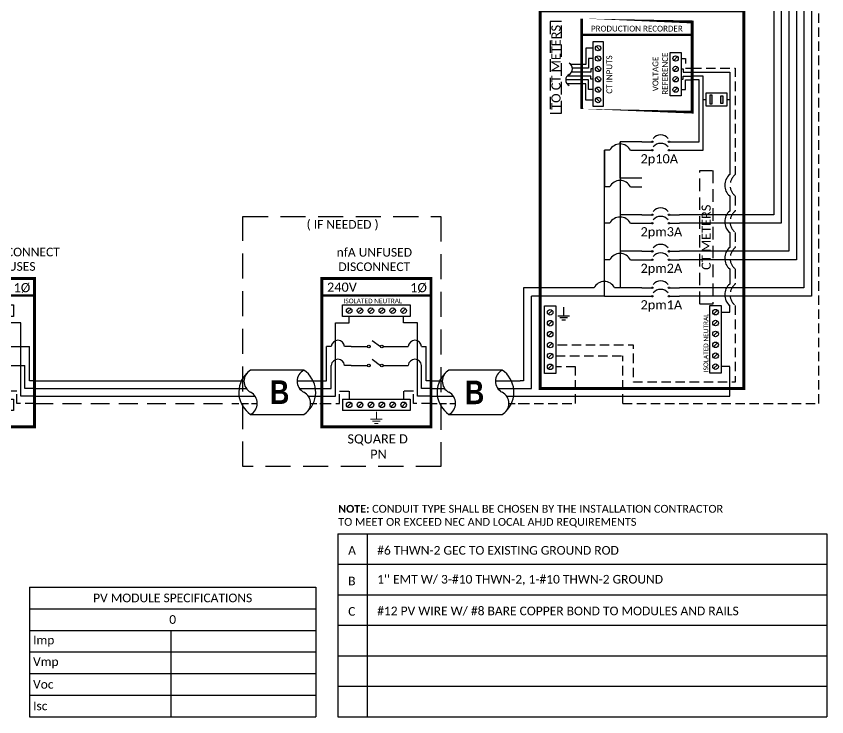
# Model space of a CAD drawing. Header units: feet. Extents: x 23608 to 24143, y 16038 to 16596.
# Drawn here: x 23819.8 to 24143.3, y 16037.5 to 16316.9 of the extents above; entities that cross this region are included whole.
import ezdxf

# ---------------------------------------------------------------- set-up
doc = ezdxf.new("R2010")
doc.units = ezdxf.units.FT
doc.header["$MEASUREMENT"] = 0
doc.linetypes.add('DASHED', pattern=[0.75, 0.5, -0.25])
doc.linetypes.add('HIDDEN', pattern=[0.375, 0.25, -0.125])
for name, color, linetype in [('E - MODULE', 7, 'Continuous'), ('ONE LINE BLOCKS', 7, 'Continuous'), ('TABLES', 7, 'Continuous'), ('TEXT', 7, 'Continuous'), ('Z - TITLEBLOCK TXT', 7, 'Continuous')]:
    doc.layers.add(name, color=color, linetype=linetype)
doc.styles.add('ONE LINE TXT', font='techb___.ttf')
doc.styles.get("Standard").update_dxf_attribs({"font": 'calibri.ttf'})

# ---------------------------------------------------------------- blocks, each defined once
blk = doc.blocks.new('*U14')
at = {"color": 7, "linetype": 'Continuous'}
for p, q in [((-7.14273261753624, 13.31379698112505), (-28.38670308841029, 13.31379698112505)), ((-28.38670308841029, -4.313796981125051), (-7.14273261753624, -4.313796981125051))]:
    blk.add_line(p, q, dxfattribs=at)
at = {"color": 7}
for p, q in [((-35.52943570594744, 8.999999999996362), (-31.05138576750414, 8.999999999996362)), ((-9.807415296628278, 8.999999999996362), (9.094947017729282e-13, 8.999999999996362))]:
    blk.add_line(p, q, dxfattribs=at)
at = {"color": 10}
for p, q in [((-35.52943570594744, 5.999999999996362), (-30.11481272106539, 5.999999999992724)), ((-8.870842250205897, 5.999999999992724), (9.094947017729282e-13, 5.999999999992724))]:
    blk.add_line(p, q, dxfattribs=at)
at = {"color": 253}
for p, q in [((-35.52943570594744, 2.999999999996362), (-26.6585934557479, 2.999999999996362)), ((-5.414622984878406, 2.999999999996362), (9.094947017729282e-13, 2.999999999992724))]:
    blk.add_line(p, q, dxfattribs=at)
at = {"color": 92, "linetype": 'HIDDEN', "ltscale": 10}
for p, q in [((-4.478049938447839, -3.637978807091713e-12), (0, 0)), ((-35.52943570594744, -3.637978807091713e-12), (-25.72202040931734, -3.637978807091713e-12))]:
    blk.add_line(p, q, dxfattribs=at)
at = {"linetype": 'Continuous'}
for centre, start, end in [((-26.07656823981961, 8.906898490567983), 117.6639225845625, 242.3360774153913), ((-4.832597768944652, 8.906898490546155), 117.6639225845625, 242.3360774153913), ((-30.69683793700187, 0.09310150943201734), 297.6639225845625, 62.33607741539132), ((-9.452867466132375, 0.09310150943201734), 297.6639225845625, 62.33607741539132)]:
    blk.add_arc(centre, 4.975688628201564, start, end, dxfattribs=at)
at = {"color": 7, "linetype": 'Continuous'}
for centre, start, end in [((-12.99273468881074, 4.499999999989086), 313.9732389627104, 56.4264841729064), ((-22.53670101713578, 4.499999999989086), 133.9732389627104, 236.4264841729064)]:
    blk.add_arc(centre, 10.57854155630173, start, end, dxfattribs=at)
blk = doc.blocks.new('unfusedDisconnect')
at = {"lineweight": 50}
blk.add_line((-43.6116214036756, 43.06379295176157), (0, 43.06379295176157), dxfattribs=at)
at = {"color": 1, "linetype": 'Continuous'}
for p, q in [((-35.26761573623207, 34.77694743980464), (-35.26761573623207, 39.31564129513208)), ((-35.26761573623207, 39.31564129513208), (-8.32254697902863, 39.31564129513208)), ((-8.32254697902863, 39.31564129513208), (-8.32254697902863, 34.77694743980464)), ((-8.32254697902863, 34.77694743980464), (-35.26761573623207, 34.77694743980464)), ((-31.88967027958734, 22.73146537071079), (-25.32168558283593, 22.73146537071079)), ((-23.42658339675199, 25.18172376181246), (-20.16357931850234, 22.73910601339594)), ((-19.08155662623903, 22.73119885076449), (-11.70049243567246, 22.72756287716766)), ((-23.42658339675199, 17.64726165749744), (-20.16357931850234, 15.20464390908091)), ((-31.88967027958734, 15.19700326637758), (-25.32168558283047, 15.19700326639577)), ((-19.08155662624358, 15.19673674642763), (-11.70049243567246, 15.1931007728308)), ((-35.26761573623207, 1.758423961488006), (-8.322546979023173, 1.758423961488006)), ((-35.26761573623207, 1.758423961488006), (-35.26761573623207, -2.780269893839431)), ((-8.32254697902863, 1.758423961488006), (-8.32254697902863, -2.780269893839431)), ((-8.322546979023173, -2.780269893839431), (-35.26761573623207, -2.780269893839431))]:
    blk.add_line(p, q, dxfattribs=at)
at = {"color": 4, "linetype": 'Continuous'}
for p, q in [((-31.88526017397362, 37.83229836323517), (-33.45726816549723, 36.26029037170156)), ((-27.5347870491305, 37.83229836323517), (-29.10679504065411, 36.26029037170156)), ((-23.18431392428738, 37.83229836323517), (-24.75632191581099, 36.26029037170156)), ((-18.83384079944972, 37.83229836323517), (-20.40584879097241, 36.26029037170156)), ((-14.4833676746066, 37.83229836323517), (-16.0553756661302, 36.26029037170156)), ((-10.13289454976803, 37.83229836323517), (-11.70490254129163, 36.26029037170156)), ((-31.88526017396816, 0.2750810295910924), (-33.45726816549177, -1.296926961942518)), ((-27.5347870491305, 0.2750810295910924), (-29.10679504065411, -1.296926961942518)), ((-23.18431392428738, 0.2750810295910924), (-24.75632191581099, -1.296926961942518)), ((-18.83384079944426, 0.2750810295910924), (-20.40584879096787, -1.296926961942518)), ((-14.4833676746066, 0.2750810295910924), (-16.0553756661302, -1.296926961942518)), ((-10.13289454976348, 0.2750810295910924), (-11.70490254128708, -1.296926961942518))]:
    blk.add_line(p, q, dxfattribs=at)
at = {"color": 253, "linetype": 'Continuous'}
for p, q in [((-32.67126416973497, 32.16868385986527), (-32.67126416972951, 34.77694743980464)), ((-10.91889854553028, 32.16868385986527), (-10.91889854553483, 34.77694743980464)), ((-38.15750528725175, 2.999999999992724), (-38.1575052872513, 32.16868385986527)), ((-38.1575052872513, 32.16868385986527), (-32.67126416973497, 32.16868385986527)), ((-5.432657428013954, 32.16868385986527), (-10.91889854553028, 32.16868385986527)), ((-5.432657428003949, 2.999999999992724), (-5.432657428013954, 32.16868385986527)), ((-43.61162140367423, 2.999999999992724), (-38.1575052872513, 2.999999999992724)), ((-1.364242052659392e-12, 2.999999999992724), (-5.432657428004404, 2.999999999992724))]:
    blk.add_line(p, q, dxfattribs=at)
at = {"color": 7, "linetype": 'Continuous'}
for p, q in [((-41.6635482282295, 8.999999999989086), (-41.66354822822996, 22.73146537071079)), ((-39.80034953798349, 22.73146537071079), (-41.66354822822996, 22.73146537071079)), ((-31.88967027958734, 22.73146537071079), (-34.52302790317844, 22.73146537071079)), ((-11.70049243567792, 22.73146537071079), (-9.067134812086806, 22.73146537071079)), ((-3.789813177281758, 22.73146537071079), (-1.926614487035295, 22.73146537071079)), ((-1.926614487024835, 8.999999999996362), (-1.926614487035295, 22.73146537071079))]:
    blk.add_line(p, q, dxfattribs=at)
at = {"color": 10, "linetype": 'Continuous'}
for p, q in [((-39.79842799696644, 5.999999999992724), (-39.80034953798895, 15.19525306674404)), ((-31.88967027958734, 15.19700326637758), (-34.52302790318299, 15.19525306672222)), ((-11.70049243567792, 15.19700326637758), (-9.067134812082259, 15.19525306672222)), ((-3.791734718287898, 5.999999999992724), (-3.789813177276301, 15.19525306674404)), ((-43.61162140367423, 5.999999999992724), (-39.79842799696689, 5.999999999992724)), ((-1.364242052659392e-12, 5.999999999992724), (-3.791734718288808, 5.999999999989086))]:
    blk.add_line(p, q, dxfattribs=at)
at = {"color": 7}
for p, q in [((-43.61162140367423, 8.999999999996362), (-41.6635482282295, 8.999999999992724)), ((-1.364242052659392e-12, 8.999999999996362), (-1.926614487024835, 8.999999999996362))]:
    blk.add_line(p, q, dxfattribs=at)
at = {"color": 92, "linetype": 'HIDDEN', "ltscale": 15}
for p, q in [((-36.58051912606061, -3.637978807091713e-12), (-36.58051912606061, 4.898634765475435)), ((-36.58051912606061, 4.898634765475435), (-32.67126416972496, 4.898634765475435)), ((-32.67126416972496, 4.898634765475435), (-32.67126416972496, 1.758423961488006)), ((-7.009643589204643, 4.898634765475435), (-10.91889854554029, 4.898634765475435)), ((-10.91889854554029, 4.898634765475435), (-10.91889854554029, 1.758423961488006)), ((-7.009643589198731, 3.637978807091713e-12), (-7.009643589204643, 4.898634765475435)), ((-43.6116214036756, 0), (-36.58051912606061, 0)), ((0, 0), (-7.009643589199186, 0))]:
    blk.add_line(p, q, dxfattribs=at)
at = {"lineweight": 50, "const_width": 1.185332763664635}
blk.add_lwpolyline([(-43.6116214036756, -9.335896394964948), (-43.6116214036756, 49.83611655237473), (0, 49.83611655237473), (0, -9.335896394964948)], close=True, dxfattribs=at)
at = {"color": 92, "linetype": 'Continuous', "lineweight": 5, "ltscale": 0.05, "flags": 128}
for points in [[(-24.13611969887688, -6.16701261263006), (-19.45404301637745, -6.16701261263006)], [(-21.79508135762762, -3.32089023822482), (-21.79508135763217, -6.16701261263006)], [(-20.26545811315873, -7.034441443007381), (-23.32470460209652, -7.034441443007381)], [(-21.07687320994455, -7.90187027340653), (-22.51328950531069, -7.90187027340653)]]:
    blk.add_lwpolyline(points, dxfattribs=at)
at = {"color": 4, "linetype": 'Continuous'}
for centre in [(-32.67126416973497, 37.04629436745745), (-28.32079104489185, 37.04629436745745), (-23.97031792004873, 37.04629436745745), (-19.61984479521107, 37.04629436745745), (-15.26937167036795, 37.04629436745745), (-10.91889854552483, 37.04629436745745), (-32.67126416972951, -0.5109229661866266), (-28.32079104489185, -0.5109229661866266), (-23.97031792004873, -0.5109229661866266), (-19.61984479520561, -0.5109229661866266), (-15.26937167036795, -0.5109229661866266), (-10.91889854552483, -0.5109229661866266)]:
    blk.add_circle(centre, 1.111577510887078, dxfattribs=at)
at = {"color": 1, "linetype": 'Continuous'}
for centre in [(-24.78064722690306, 22.73146537073262), (-19.62259491652821, 22.73146537073262), (-24.78064722689851, 15.19700326639577), (-19.62259491653276, 15.19700326639577)]:
    blk.add_circle(centre, 0.5410383559336597, dxfattribs=at)
at = {"color": 7, "linetype": 'Continuous'}
for centre in [(-37.16168872058097, 22.58015627965142), (-6.428473994684282, 22.58015627965142)]:
    blk.add_arc(centre, 2.642995525977004, 3.281925685197969, 176.718074314802, dxfattribs=at)
at = {"color": 10, "linetype": 'Continuous'}
for centre in [(-37.16168872058643, 15.0439439756592), (-6.428473994678825, 15.0439439756592)]:
    blk.add_arc(centre, 2.642995525977004, 3.281925685197969, 176.718074314802, dxfattribs=at)
at = {"color": 4, "linetype": 'Continuous'}
blk.add_text('ISOLATED NEUTRAL', height=1.874334766554741, dxfattribs=at).set_placement((-34.90676764516411, 39.97217458965315))
at = {"color": 1}
for s, width, gutter_width, heights, insert, char_height, attachment_point in [('\\A1;\\pi17.559;nfA UNFUSED\\P\\pi18.229;DISCONNECT', 64.92197842017192, 0, [11.89263280602859], (-55.21050971310069, 62.0432964224583), 3.454398339822651, 1), ('240V', 0.1480620958035672, 0.75, [0], (-35.54517607183425, 46.39544126646797), 3.65759824216516, 5), ('1Ø', 0.1480620958035672, 0.75, [0], (-4.982872748738373, 46.09550858286093), 3.65759824216516, 5), ('\\A1;\\pi13.903,t32.191;SQUARE D\\P\\pi22.981,t41.269;PN', 51.69056123133034, 0.2034749432708054, [45.94270835297878], (-47.25173292705858, -12.27303435172507), 3.657598242165161, 1)]:
    blk.add_mtext_dynamic_manual_height_columns(s, width=width, gutter_width=gutter_width, heights=heights, dxfattribs=dict(at, insert=insert, char_height=char_height, attachment_point=attachment_point))
blk = doc.blocks.new('*U15')
at = {"color": 10, "linetype": 'DASHED', "ltscale": 20}
blk.add_lwpolyline([(-75.04569994407211, 74.56373922005878), (3.971697869077616, 74.56373922005878), (3.971697869077616, -25.16564623916202), (-75.04569994407211, -25.16564623916202)], close=True, dxfattribs=at)
at = {"color": 7}
for name, p in [('unfusedDisconnect', (0, 0)), ('*U14', (-43.6116214036756, 0))]:
    blk.add_blockref(name, p, dxfattribs=at)
at = {"color": 10, "insert": (-50.86398977406498, 73.16091078003228), "char_height": 3.454398339822651, "attachment_point": 1}
blk.add_mtext_dynamic_manual_height_columns('\\A1;\\pi1.2092;( IF NEEDED )', width=30.75234502763631, gutter_width=0, heights=[6.583372758616633], dxfattribs=at)
at = {"color": 1, "linetype": 'Continuous', "insert": (-64.29945479215894, 9.224385921837893), "char_height": 9.383282677011772, "attachment_point": 1, "style": 'ONE LINE TXT'}
blk.add_mtext_dynamic_manual_height_columns('{\\W1;\\C256;B}', width=0.138532783265864, gutter_width=2.131672445536665, heights=[0], dxfattribs=at)
blk = doc.blocks.new('*U21')
at = {"lineweight": 50}
blk.add_line((-43.6116214036756, 43.06379295176157), (0, 43.06379295176157), dxfattribs=at)
at = {"color": 1, "linetype": 'Continuous'}
for p, q in [((-35.26761573623207, 34.77694743980464), (-35.26761573623207, 39.31564129513208)), ((-35.26761573623207, 39.31564129513208), (-8.32254697902863, 39.31564129513208)), ((-8.32254697902863, 39.31564129513208), (-8.32254697902863, 34.77694743980464)), ((-8.32254697902863, 34.77694743980464), (-35.26761573623207, 34.77694743980464)), ((-26.07495123449735, 25.18172376179064), (-22.8119471562477, 22.73910601337411)), ((-21.72993409277569, 22.73470420183003), (-20.49160572531946, 22.73470420183003)), ((-17.94050467957095, 22.73080170828689), (-16.70217631211381, 22.73080170828689)), ((-26.07495123449735, 17.64726165747561), (-22.8119471562477, 15.20464390905909)), ((-21.72993409277569, 15.20024209749317), (-20.49160572531946, 15.20024209749317)), ((-17.94050467957095, 15.19633960397186), (-16.70217631211381, 15.19633960397186)), ((-35.26761573623207, 1.758423961488006), (-8.322546979023173, 1.758423961488006)), ((-35.26761573623207, 1.758423961488006), (-35.26761573623207, -2.780269893839431)), ((-8.32254697902863, 1.758423961488006), (-8.32254697902863, -2.780269893839431)), ((-8.322546979023173, -2.780269893839431), (-35.26761573623207, -2.780269893839431))]:
    blk.add_line(p, q, dxfattribs=at)
at = {"color": 4, "linetype": 'Continuous'}
for p, q in [((-31.88526017397362, 37.83229836323517), (-33.45726816549723, 36.26029037170156)), ((-27.5347870491305, 37.83229836323517), (-29.10679504065411, 36.26029037170156)), ((-23.18431392428738, 37.83229836323517), (-24.75632191581099, 36.26029037170156)), ((-18.83384079944972, 37.83229836323517), (-20.40584879097241, 36.26029037170156)), ((-14.4833676746066, 37.83229836323517), (-16.0553756661302, 36.26029037170156)), ((-10.13289454976803, 37.83229836323517), (-11.70490254129163, 36.26029037170156)), ((-31.88526017396816, 0.2750810295910924), (-33.45726816549177, -1.296926961942518)), ((-27.5347870491305, 0.2750810295910924), (-29.10679504065411, -1.296926961942518)), ((-23.18431392428738, 0.2750810295910924), (-24.75632191581099, -1.296926961942518)), ((-18.83384079944426, 0.2750810295910924), (-20.40584879096787, -1.296926961942518)), ((-14.4833676746066, 0.2750810295910924), (-16.0553756661302, -1.296926961942518)), ((-10.13289454976348, 0.2750810295910924), (-11.70490254128708, -1.296926961942518))]:
    blk.add_line(p, q, dxfattribs=at)
at = {"color": 253, "linetype": 'Continuous'}
for p, q in [((-32.67126416973497, 32.16868385986527), (-32.67126416972951, 34.77694743980464)), ((-10.91889854553028, 32.16868385986527), (-10.91889854553483, 34.77694743980464)), ((-38.15750528725175, 2.999999999992724), (-38.1575052872513, 32.16868385986527)), ((-38.1575052872513, 32.16868385986527), (-32.67126416973497, 32.16868385986527)), ((-5.432657428013954, 32.16868385986527), (-10.91889854553028, 32.16868385986527)), ((-5.432657428004404, 2.999999999992724), (-5.432657428013954, 32.16868385986527)), ((-43.61162140367423, 2.999999999992724), (-38.1575052872513, 2.999999999992724)), ((-1.364242052659392e-12, 2.999999999992724), (-5.432657428004404, 2.999999999992724))]:
    blk.add_line(p, q, dxfattribs=at)
at = {"color": 7, "linetype": 'Continuous'}
for p, q in [((-27.97005342058207, 22.73146537071079), (-41.66354822822996, 22.73146537071079)), ((-41.66354822823041, 8.999999999992724), (-41.66354822822996, 22.73146537071079)), ((-15.62012336914651, 22.73146537070768), (-1.926614487035295, 22.73146537071857)), ((-1.926614487024381, 8.999999999992724), (-1.926614487035295, 22.73146537071079))]:
    blk.add_line(p, q, dxfattribs=at)
at = {"color": 10, "linetype": 'Continuous'}
for p, q in [((-27.97005280056258, 15.19782235267374), (-39.80034955827946, 15.19535016399573)), ((-39.79842799696689, 5.999999999992724), (-39.80034953798895, 15.19525306674404)), ((-15.6201354128307, 15.19841689566136), (-3.789813407730962, 15.19415025971505)), ((-3.791734718288808, 5.999999999992724), (-3.789813177276301, 15.19525306674404)), ((-43.61162140367423, 5.999999999992724), (-39.79842799696689, 5.999999999992724)), ((-1.364242052659392e-12, 5.999999999992724), (-3.791734718288808, 5.999999999989086))]:
    blk.add_line(p, q, dxfattribs=at)
at = {"color": 7}
for p, q in [((-43.61162140367423, 8.999999999996362), (-41.6635482282295, 8.999999999992724)), ((-1.364242052659392e-12, 8.999999999996362), (-1.926614487024835, 8.999999999996362))]:
    blk.add_line(p, q, dxfattribs=at)
at = {"color": 92, "linetype": 'HIDDEN', "ltscale": 15}
for p, q in [((-36.58051912606061, -3.637978807091713e-12), (-36.58051912606061, 4.898634765475435)), ((-36.58051912606061, 4.898634765475435), (-32.67126416972496, 4.898634765475435)), ((-32.67126416972496, 4.898634765475435), (-32.67126416972496, 1.758423961488006)), ((-7.009643589204643, 4.898634765475435), (-10.91889854554029, 4.898634765475435)), ((-10.91889854554029, 4.898634765475435), (-10.91889854554029, 1.758423961488006)), ((-7.009643589199186, -3.637978807091713e-12), (-7.009643589204643, 4.898634765475435)), ((-43.6116214036756, 0), (-36.58051912606061, 0)), ((0, 0), (-7.009643589199186, 0))]:
    blk.add_line(p, q, dxfattribs=at)
at = {"lineweight": 50, "const_width": 1.185332763664635}
blk.add_lwpolyline([(-43.6116214036756, -9.335896394964948), (-43.6116214036756, 49.83611655237473), (0, 49.83611655237473), (0, -9.335896394964948)], close=True, dxfattribs=at)
at = {"color": 92, "linetype": 'Continuous', "lineweight": 5, "ltscale": 0.05, "flags": 128}
for points in [[(-24.13611969887688, -6.16701261263006), (-19.45404301637745, -6.16701261263006)], [(-21.79508135762762, -3.32089023822482), (-21.79508135763217, -6.16701261263006)], [(-20.26545811315873, -7.034441443007381), (-23.32470460209652, -7.034441443007381)], [(-21.07687320994455, -7.90187027340653), (-22.51328950531069, -7.90187027340653)]]:
    blk.add_lwpolyline(points, dxfattribs=at)
at = {"color": 4, "linetype": 'Continuous'}
for centre in [(-32.67126416973497, 37.04629436745745), (-28.32079104489185, 37.04629436745745), (-23.97031792004873, 37.04629436745745), (-19.61984479521107, 37.04629436745745), (-15.26937167036795, 37.04629436745745), (-10.91889854552483, 37.04629436745745), (-32.67126416972951, -0.5109229661866266), (-28.32079104489185, -0.5109229661866266), (-23.97031792004873, -0.5109229661866266), (-19.61984479520561, -0.5109229661866266), (-15.26937167036795, -0.5109229661866266), (-10.91889854552483, -0.5109229661866266)]:
    blk.add_circle(centre, 1.111577510887078, dxfattribs=at)
at = {"color": 1, "linetype": 'Continuous'}
for centre in [(-27.42901506464841, 22.73146537071079), (-22.27096275427266, 22.73146537071079), (-16.16114765061229, 22.72756287716766), (-27.42901506464295, 15.19700326637758), (-22.27096275427812, 15.19700326637758), (-16.16114765061229, 15.1931007728308)]:
    blk.add_circle(centre, 0.5410383559336597, dxfattribs=at)
for points in [[(-20.49160572531946, 22.73470420183003), (-20.11554185856221, 23.49225212552483), (-19.21603552317447, 21.96935129106714), (-18.38987687338704, 23.49225212552483), (-17.94050467957095, 22.73080170828689)], [(-20.49160572531946, 15.20024209749317), (-20.11554185856221, 15.95779002119161), (-19.21603552317447, 14.43488918673029), (-18.38987687338704, 15.95779002119161), (-17.94050467957095, 15.19633960395004)]]:
    blk.add_spline(points, degree=3, dxfattribs=at)
at = {"color": 7}
blk.add_blockref('*U14', (-43.6116214036756, 0), dxfattribs=at)
at = {"color": 4, "linetype": 'Continuous'}
blk.add_text('ISOLATED NEUTRAL', height=1.874334766554741, dxfattribs=at).set_placement((-35.31784838447857, 39.97217458965315))
at = {"color": 1}
for s, width, gutter_width, heights, insert, char_height, attachment_point in [('\\A1;\\pi2.6661;LOCKABLE ampA DISCONNECT \\P\\pi12.722;FUSED W/ ocA FUSES', 71.89306288330188, 92.22970162818092, [18.55702276612101], (-58.87540365616496, 62.16091061536463), 3.454398339822651, 1), ('240V', 0.1480620958035672, 0.75, [0], (-35.54517607183425, 46.39544126646797), 3.65759824216516, 5), ('1Ø', 0.1480620958035672, 0.75, [0], (-4.982872748738373, 46.09550858286093), 3.65759824216516, 5), ('\\A1;\\pi5.5987,t23.887;SQUARE D\\P\\pi5.8899,t24.178;PN: #####', 35.08159665650859, 28.88215433384357, [13.54017578842261], (-39.35086651751135, -12.75181679176603), 3.657598242165161, 1)]:
    blk.add_mtext_dynamic_manual_height_columns(s, width=width, gutter_width=gutter_width, heights=heights, dxfattribs=dict(at, insert=insert, char_height=char_height, attachment_point=attachment_point))
blk = doc.blocks.new('*T26')
at = {"color": 0, "lineweight": -2, "transparency": 16777216}
for p, q in [((0, 0), (114.1854929996152, 0)), ((0, 0), (0, -51.69405515626204)), ((114.1854929996152, 0), (114.1854929996152, -51.69405515626204)), ((0, -8.615675859377006), (114.1854929996152, -8.615675859377006)), ((0, -17.23135171875401), (114.1854929996152, -17.23135171875401)), ((56.40758833595828, -17.23135171875401), (56.40758833595828, -51.69405515626204)), ((0, -25.84702757813102), (114.1854929996152, -25.84702757813102)), ((0, -34.46270343750803), (114.1854929996152, -34.46270343750803)), ((0, -43.07837929688503), (114.1854929996152, -43.07837929688503)), ((0, -51.69405515626204), (114.1854929996152, -51.69405515626204))]:
    blk.add_line(p, q, dxfattribs=at)
at = {"color": 0, "linetype": 'Continuous', "transparency": 16777216, "char_height": 3.454398339844223}
for s, insert, width, attachment_point in [('{\\fCalibri|b0|i0|c0;PV MODULE SPECIFICATIONS', (57.0927464998058, -4.307837929689413), 111.4329572375142, 5), ('{\\fCalibri|b0|i0|c0;0', (57.0927464998058, -12.92351378906642), 111.4329572375142, 5), ('{\\fCalibri|b0|i0|c0;Imp', (1.376267881048989, -21.53918964844343), 53.6550525738577, 4), ('{\\fCalibri|b0|i0|c0;', (57.78385621700727, -21.53918964844343), 55.02536890155664, 4), ('{\\fCalibri|b0|i0|c0;Vmp', (1.376267881048989, -30.15486550782043), 53.6550525738577, 4), ('{\\fCalibri|b0|i0|c0;', (57.78385621700727, -30.15486550782043), 55.02536890155664, 4), ('{\\fCalibri|b0|i0|c0;Voc', (1.376267881048989, -38.77054136719744), 53.6550525738577, 4), ('{\\fCalibri|b0|i0|c0;', (57.78385621700727, -38.77054136719744), 55.02536890155664, 4), ('{\\fCalibri|b0|i0|c0;Isc', (1.376267881048989, -47.38621722657444), 53.6550525738577, 4), ('{\\fCalibri|b0|i0|c0;', (57.78385621700727, -47.38621722657444), 55.02536890155664, 4)]:
    blk.add_mtext(s, dxfattribs=dict(at, insert=insert, width=width, attachment_point=attachment_point))
blk = doc.blocks.new('*T27')
at = {"linetype": 'ByBlock', "lineweight": -2, "transparency": 16777216}
for p, q in [((0, 0), (195.0959959807442, 0)), ((0, 0), (0, -72.96556891894761)), ((11.58239443359707, 0), (11.58239443359707, -72.96556891894761)), ((195.0959959807442, 0), (195.0959959807442, -72.96556891894761)), ((0, -12.10586445312583), (195.0959959807442, -12.10586445312583)), ((0, -24.28258835937595), (195.0959959807442, -24.28258835937595)), ((0, -36.45931226562607), (195.0959959807442, -36.45931226562607)), ((0, -48.63603617187619), (195.0959959807442, -48.63603617187619)), ((0, -60.8127600781263), (195.0959959807442, -60.8127600781263)), ((0, -72.96556891894761), (195.0959959807442, -72.96556891894761))]:
    blk.add_line(p, q, dxfattribs=at)
at = {"color": 0, "linetype": 'Continuous', "transparency": 16777216, "char_height": 3.454398339844223, "attachment_point": 7}
for s, insert, width in [('{\\fCalibri|b0|i0|c0;A', (4.063998046876804, -8.355864453125832), 3.454398339844662), ('{\\fCalibri|b0|i0|c0;#6 THWN-2 GEC TO EXISTING GROUND ROD', (15.64639248047388, -8.355864453125832), 175.3856054533942), ("{\\fCalibri|b0|i0|c0;1'' EMT W/ 3-#10 THWN-2, 1-#10 THWN-2 GROUND", (15.64639248047388, -20.53258835937595), 175.3856054533942), ('{\\fCalibri|b0|i0|c0;B', (4.063998046876804, -20.53258835937595), 3.454398339844662), ('{\\fCalibri|b0|i0|c0;#12 PV WIRE W/ #8 BARE COPPER BOND TO MODULES AND RAILS', (15.64639248047388, -32.70931226562607), 175.3856054533942), ('{\\fCalibri|b0|i0|c0;C', (4.063998046876804, -32.70931226562607), 3.454398339844662), ('{\\fCalibri|b0|i0|c0;', (4.063998046876804, -44.88603617187619), 3.454398339844662), ('{\\fCalibri|b0|i0|c0;', (15.64639248047388, -44.88603617187619), 175.3856054533942), ('{\\fCalibri|b0|i0|c0;', (4.063998046876804, -57.0627600781263), 3.454398339844662), ('{\\fCalibri|b0|i0|c0;', (15.64639248047388, -57.0627600781263), 175.3856054533942), ('{\\fCalibri|b0|i0|c0;', (4.063998046876804, -69.21556891894761), 3.454398339844662), ('{\\fCalibri|b0|i0|c0;', (15.64639248047388, -69.21556891894761), 175.3856054533942)]:
    blk.add_mtext(s, dxfattribs=dict(at, insert=insert, width=width))
blk = doc.blocks.new('*U18')
at = {"color": 7}
blk.add_line((-79.14105710962394, 9), (0, 9), dxfattribs=at)
at = {"color": 10}
blk.add_line((-79.14105710962394, 6), (0, 5.999999999947249), dxfattribs=at)
at = {"color": 253}
blk.add_line((-79.14105710962394, 3), (0, 3), dxfattribs=at)
at = {"color": 92, "linetype": 'DASHED', "ltscale": 15}
blk.add_line((-79.14105710962394, 0), (0, 0), dxfattribs=at)
blk = doc.blocks.new('ENPHASE COMBINER 3 CKT')
h = blk.add_hatch(color=1)
h.dxf.hatch_style = 1
h.paths.add_polyline_path([(80.12294439614925, 122.7809339345404), (80.89259607750864, 122.7809339345404), (80.89259607750864, 119.7035364200092), (80.12294439614925, 119.7035364200092)])
h.paths.add_polyline_path([(75.8433378523041, 123.1046861636169), (76.6129895336635, 123.1046861636169), (76.6129895336635, 119.3747755326003), (75.8433378523041, 119.3747755326003)])
at = {"layer": 'ONE LINE BLOCKS', "linetype": 'Continuous'}
h = blk.add_hatch(color=1, dxfattribs=at)
h.dxf.hatch_style = 1
edge = h.paths.add_edge_path()
edge.add_arc((52.79751627004589, 104.4065648462529), 0.2909504558996183, 0, 360)
h = blk.add_hatch(color=1, dxfattribs=at)
h.dxf.hatch_style = 1
edge = h.paths.add_edge_path()
edge.add_arc((59.47412558006181, 104.4065648462529), 0.2909504558996183, 0, 360)
h = blk.add_hatch(color=1, dxfattribs=at)
h.dxf.hatch_style = 1
edge = h.paths.add_edge_path()
edge.add_arc((52.79751627004589, 101.0276179600878), 0.2909504558996183, 0, 360)
h = blk.add_hatch(color=1, dxfattribs=at)
h.dxf.hatch_style = 1
edge = h.paths.add_edge_path()
edge.add_arc((59.47412558006181, 101.0276179600878), 0.2909504558996183, 0, 360)
h = blk.add_hatch(color=1, dxfattribs=at)
h.dxf.hatch_style = 1
edge = h.paths.add_edge_path()
edge.add_arc((52.79751627033693, 75.2859289642256), 0.2909504558996183, 0, 360)
h = blk.add_hatch(color=1, dxfattribs=at)
h.dxf.hatch_style = 1
edge = h.paths.add_edge_path()
edge.add_arc((59.4741255803383, 75.2859289642256), 0.2909504558996183, 0, 360)
h = blk.add_hatch(color=1, dxfattribs=at)
h.dxf.hatch_style = 1
edge = h.paths.add_edge_path()
edge.add_arc((52.79751627033693, 71.90698207806054), 0.2909504558996183, 0, 360)
h = blk.add_hatch(color=1, dxfattribs=at)
h.dxf.hatch_style = 1
edge = h.paths.add_edge_path()
edge.add_arc((59.4741255803383, 71.90698207806054), 0.2909504558996183, 0, 360)
h = blk.add_hatch(color=1, dxfattribs=at)
h.dxf.hatch_style = 1
edge = h.paths.add_edge_path()
edge.add_arc((52.79751627033693, 60.72561102326654), 0.2909504558996183, 0, 360)
h = blk.add_hatch(color=1, dxfattribs=at)
h.dxf.hatch_style = 1
edge = h.paths.add_edge_path()
edge.add_arc((59.4741255803383, 60.72561102326654), 0.2909504558996183, 0, 360)
h = blk.add_hatch(color=1, dxfattribs=at)
h.dxf.hatch_style = 1
edge = h.paths.add_edge_path()
edge.add_arc((52.79751627033693, 57.34666413710147), 0.2909504558996183, 0, 360)
h = blk.add_hatch(color=1, dxfattribs=at)
h.dxf.hatch_style = 1
edge = h.paths.add_edge_path()
edge.add_arc((59.4741255803383, 57.34666413710147), 0.2909504558996183, 0, 360)
h = blk.add_hatch(color=1, dxfattribs=at)
h.dxf.hatch_style = 1
edge = h.paths.add_edge_path()
edge.add_arc((52.79751627033693, 46.16529308230383), 0.2909504558996183, 0, 360)
h = blk.add_hatch(color=1, dxfattribs=at)
h.dxf.hatch_style = 1
edge = h.paths.add_edge_path()
edge.add_arc((59.4741255803383, 46.16529308230383), 0.2909504558996183, 0, 360)
h = blk.add_hatch(color=1, dxfattribs=at)
h.dxf.hatch_style = 1
edge = h.paths.add_edge_path()
edge.add_arc((52.79751627033693, 42.78634619613877), 0.2909504558996183, 0, 360)
h = blk.add_hatch(color=1, dxfattribs=at)
h.dxf.hatch_style = 1
edge = h.paths.add_edge_path()
edge.add_arc((59.4741255803383, 42.78634619613877), 0.2909504558996183, 0, 360)
at = {"color": 7, "linetype": 'Continuous'}
for p, q in [((101.2877252991459, 165.1621127721846), (101.287725299364, 75.2859289637563)), ((107.2877252991459, 165.1621127721846), (107.2877252994076, 60.72561102280088)), ((113.2877252991457, 165.1621127721846), (113.2877252994513, 46.16529308224199)), ((39.94475083751604, 104.4065648463147), (39.94475083751604, 89.84624690518831)), ((39.94475083723955, 89.84624690495912), (39.94475083738507, 104.4065648459509)), ((48.60108009217947, 104.4065648462529), (39.94475083723955, 104.4065648462529)), ((39.94475083723955, 104.4065648462529), (39.94475083723955, 89.84624690512646)), ((48.60108009245596, 89.84624690502096), (39.94475083751604, 89.84624690502096)), ((39.94475083751604, 89.84624690502096), (39.94475083751604, 75.28592896389819)), ((39.94475083751604, 89.84624690518831), (39.94475083751604, 89.84624690502096)), ((39.94475083723955, 89.84624690512646), (39.94475083723955, 89.84624690495912)), ((48.60108009245596, 75.28592896389819), (39.94475083751604, 75.28592896389819)), ((39.94475083751604, 75.28592896389819), (39.94475083751604, 60.72561102277177)), ((101.287725299364, 75.28592896375994), (63.67056175821926, 75.28592896373084)), ((48.60108009245596, 60.72561102277177), (39.94475083751604, 60.72561102277177)), ((39.94475083751604, 60.72561102277177), (39.94475083751604, 46.16529308164536)), ((107.2877252994076, 60.72561102280451), (63.67056175821926, 60.72561102277177)), ((29.53408595873043, 46.16529308164536), (1.335770017059986, 46.16529308164536)), ((1.335770017059986, 46.16529308164536), (1.335770017089089, 8.999999999996362)), ((48.60108009245596, 46.16529308164536), (37.77298121034983, 46.16529308164536)), ((113.2877252994513, 46.16529308234021), (63.67056175821926, 46.16529308230383)), ((1.335770017089089, 8.999999999996362), (0, 8.999999999996362))]:
    blk.add_line(p, q, dxfattribs=at)
at = {"color": 10, "linetype": 'Continuous'}
for p, q in [((104.2877252991459, 165.1621127721846), (104.287725299364, 71.90698207758032)), ((110.2877252991457, 165.1621127721846), (110.2877252993931, 57.3466641366249)), ((116.287725299145, 165.1621127721846), (116.2877252994222, 42.78634619605509)), ((73.05310102897056, 101.0276179600878), (73.05310102897056, 130.6208670596025)), ((71.50443647209613, 118.7194143753768), (71.50443647209613, 129.0722025027208)), ((33.65353358458378, 86.4673000188559), (33.65353358458378, 101.0276179599823)), ((35.82530321166269, 101.0276179601497), (33.65353358458378, 101.0276179601497)), ((33.65353358445282, 101.0276179601533), (33.6535335843073, 86.46730001879405)), ((33.6535335843073, 86.4673000189614), (33.6535335843073, 101.0276179600878)), ((44.0641984630056, 101.0276179600878), (48.60108009217947, 101.0276179600878)), ((63.67056175794278, 101.0276179600878), (73.05310102897056, 101.0276179600878)), ((33.65353358458378, 71.90698207773312), (33.65353358458378, 86.4673000188559)), ((35.82530321166269, 86.4673000188559), (33.65353358458378, 86.4673000188559)), ((44.06419846328208, 86.4673000188559), (48.60108009245596, 86.4673000188559)), ((33.65353358458378, 57.34666413660671), (33.65353358458378, 71.90698207773312)), ((35.82530321166269, 71.90698207773312), (33.65353358458378, 71.90698207773312)), ((44.06419846328208, 71.90698207773312), (48.60108009245596, 71.90698207773312)), ((104.287725299364, 71.90698207758032), (63.67056175821926, 71.90698207756577)), ((33.65353358458378, 42.78634619548029), (33.65353358458378, 57.34666413660671)), ((35.82530321166269, 57.34666413660671), (33.65353358458378, 57.34666413660671)), ((44.06419846328208, 57.34666413660671), (48.60108009245596, 57.34666413660671)), ((110.2877252993931, 57.3466641366249), (63.67056175821926, 57.34666413660671)), ((33.65353358458378, 42.78634619548029), (4.62992126334575, 42.78634619548029)), ((4.62992126334575, 5.999999999992724), (4.62992126334575, 42.78634619548029)), ((33.65353358458378, 42.78634619548029), (48.60108009245596, 42.78634619548029)), ((116.2877252994367, 42.78634619616059), (63.67056175821926, 42.78634619613877)), ((0, 5.999999999992724), (4.62992126334575, 5.999999999992724))]:
    blk.add_line(p, q, dxfattribs=at)
at = {"linetype": 'Continuous'}
for p, q in [((71.50443647209613, 104.4065648462529), (71.50443647209613, 129.0722025027208)), ((73.05310102897056, 121.2389651663871), (74.10974733570765, 121.2389651663871)), ((63.67056175794278, 104.4065648462529), (71.50443647209613, 104.4065648462529))]:
    blk.add_line(p, q, dxfattribs=at)
at = {"color": 253, "linetype": 'Continuous'}
for p, q in [((82.62618659410509, 121.2389651663871), (83.68283290084219, 121.2389651663871)), ((83.68283290084219, 82.78370206653562), (83.6828329009295, 76.77567919496141)), ((83.68283290104591, 68.22338412525642), (83.68283290113322, 62.21536125368948)), ((83.68283290084219, 53.66306618427552), (83.6828329009586, 47.65504331270131)), ((83.68283290111867, 14.70725924327053), (80.31544179387856, 14.70725924327053)), ((83.68283290113322, 2.999999999996362), (83.68283290113322, 14.6357923779542)), ((0, 2.999999999992724), (83.68283290113322, 2.999999999996362))]:
    blk.add_line(p, q, dxfattribs=at)
at = {"linetype": 'Continuous', "flags": 128}
for points in [[(29.00265750427207, 141.7425102627349), (26.32576006944873, 141.7425102627349), (26.32576006944873, 135.2668607309024), (20.16974067485717, 135.2668607309024)], [(29.00265750418475, 137.6035858927571), (27.26779325721145, 137.6035858927571), (27.26779325721145, 133.7181961738534), (20.9075920752075, 133.7181961738534)], [(29.0026575041411, 133.4646615231541), (28.20982644497417, 133.4646615231541), (28.20982644497417, 132.1695316168043), (20.54011548825656, 132.1695316168043)], [(29.00265750409744, 129.3257371533255), (28.20982644497417, 129.3257371533255), (28.20982644497417, 130.6208670596025), (18.78640186149278, 130.6208670596025)], [(29.00265750405379, 125.1868127834896), (27.26779325721145, 125.1868127834896), (27.26779325721145, 129.0722025027208), (18.25272111897357, 129.0722025027208)], [(29.00265750396647, 121.0478884135737), (26.32576006944873, 121.0478884136137), (26.32576006944873, 127.5235379458391), (18.80066217720741, 127.5235379458391)], [(64.27149907180865, 125.1868127834896), (66.00636331865098, 125.1868127834896), (66.00636331865098, 129.0722025027208), (68.70101898282883, 129.0722025027208)], [(71.50443647209613, 129.0722025027208), (68.70101898287248, 129.0722025027208)]]:
    blk.add_lwpolyline(points, dxfattribs=at)
at = {"color": 253, "linetype": 'Continuous', "flags": 128}
for points in [[(64.27149907172134, 133.4646615231541), (65.06433013088827, 133.4646615231541), (65.06433013088827, 132.1695316168043), (68.70101898282883, 132.1695316168043)], [(68.70101898287248, 132.1695316168043), (83.68283290084219, 132.1695316168043), (83.68283290084219, 91.33599713600051)], [(80.31544179387856, 36.45962486734788), (83.68283290113322, 36.45962486734788), (83.68283290113322, 39.10274824293811)]]:
    blk.add_lwpolyline(points, dxfattribs=at)
at = {"color": 10, "linetype": 'Continuous', "flags": 128}
for points in [[(64.27149907176499, 129.3257371533255), (65.06433013088827, 129.3257371533255), (65.06433013088827, 130.6208670596025), (68.70101898282883, 130.6208670596025)], [(73.05310102897056, 130.6208670596025), (68.70101898287248, 130.6208670596025)]]:
    blk.add_lwpolyline(points, dxfattribs=at)
at = {"color": 1}
for points in [[(82.62618659410509, 123.7660828801781), (74.10974733570765, 123.7660828801781), (74.10974733570765, 118.7118474525996), (82.62618659410509, 118.7118474525996)], [(75.8433378523041, 123.1046861636169), (76.6129895336635, 123.1046861636169), (76.6129895336635, 119.3747755326003), (75.8433378523041, 119.3747755326003)], [(80.12294439614925, 122.7809339345404), (80.89259607750864, 122.7809339345404), (80.89259607750864, 119.7035364200092), (80.12294439614925, 119.7035364200092)]]:
    blk.add_lwpolyline(points, close=True, dxfattribs=at)
at = {"linetype": 'Continuous'}
for centre, start, end in [((18.43041443452239, 133.4880651943386), 297.6639225845164, 62.33607741548364), ((20.74054928311671, 129.0811667037706), 117.6639225845164, 242.3360774154836)]:
    blk.add_arc(centre, 2.487844314100782, start, end, dxfattribs=at)
at = {"color": 10, "linetype": 'Continuous'}
for centre in [(39.94475083751604, 98.86816737635309), (39.94475083751604, 84.30784943506296), (39.94475083751604, 69.74753149393655), (39.94475083751604, 55.18721355281014)]:
    blk.add_arc(centre, 4.651137018526943, 27.66392258451638, 152.3360774154836, dxfattribs=at)
at = {"color": 253, "linetype": 'Continuous'}
for centre in [(87.26098080087104, 87.05984960126443), (87.26098080087104, 72.4995316601453), (87.26098080087104, 57.93921371869874), (87.26098080090014, 43.37889577788519)]:
    blk.add_arc(centre, 5.575713419222151, 129.9215498685239, 230.0784501314761, dxfattribs=at)
at = {"color": 7, "linetype": 'Continuous'}
blk.add_arc((33.65353358458378, 44.00584249801614), 4.651137018526943, 27.66392258451638, 152.3360774154836, dxfattribs=at)
at = {"layer": 'E - MODULE', "color": 10, "linetype": 'DASHED', "ltscale": 10}
for points in [[(16.53566520762979, 115.7593352005133), (16.53566520762979, 152.358845447925), (12.0960820659966, 152.358845447925), (12.0960820659966, 115.7593352005133)], [(71.71861526661087, 39.69672696405542), (71.71861526661087, 92.9358661367769), (76.90218559280038, 92.9358661367769), (76.90218559280038, 39.69672696405542)]]:
    blk.add_lwpolyline(points, close=True, dxfattribs=at)
at = {"layer": 'ONE LINE BLOCKS', "lineweight": 50}
for p, q in [((8.036370043104398, 156.4590646480101), (89.28772529914568, 156.4590646480101)), ((24.57313759301906, 147.0860507033321), (68.70101898285793, 147.0860507033722))]:
    blk.add_line(p, q, dxfattribs=at)
for points, const_width in [([(8.036370043409988, 6.005810639115225), (8.036370043104398, 165.1621127732869), (89.28772529914568, 165.1621127732869), (89.28772529945127, 6.005810639115225)], 1.185332763664635), ([(68.70101898288704, 116.2091453192625), (68.70101898285793, 152.1987752751666), (24.5731375930045, 152.198775275232), (24.57313759304816, 116.2091453193279)], 1.127694050973034)]:
    blk.add_lwpolyline(points, close=True, dxfattribs=dict(at, const_width=const_width))
at = {"layer": 'TEXT', "color": 92, "linetype": 'HIDDEN', "ltscale": 15}
for p, q in [((119.2877252994513, 3.892637323588133e-10), (119.2877252991441, 165.1621127721846)), ((85.8579750090721, 82.78370206653562), (85.85797500918852, 76.77567919496141)), ((85.85797500927583, 68.22338412525642), (85.85797500939225, 62.21536125368948)), ((85.85797500910121, 53.66306618427552), (85.85797500921763, 47.65504331270131)), ((14.30860661939369, 18.9855455710458), (40.9861538932746, 18.98554557104944)), ((40.9861538932746, 0), (40.9861538932746, 18.9855455710458)), ((22.14187300650519, 14.63507244607899), (14.30860661939369, 14.63507244607899)), ((22.14187300650519, 0), (22.14187300650519, 14.63507244607899)), ((0, 0), (22.14187300650519, 0)), ((40.9861538932746, 0), (119.2877252994513, 0))]:
    blk.add_line(p, q, dxfattribs=at)
at = {"layer": 'TEXT', "color": 92, "linetype": 'HIDDEN', "ltscale": 15, "flags": 128}
for points in [[(64.27149907180865, 137.603585892859), (66.00636331865098, 137.603585892859), (66.00636331865098, 133.7181961736278), (68.70101898282883, 133.7181961736278)], [(68.70101898287248, 133.7181961736278), (85.85797500908666, 133.7181961736242), (85.85797500908666, 91.33599713598596)], [(85.85797500939225, 39.10274824291264), (85.85797500936314, 8.518736889353022), (45.33662701808498, 8.518736889353022), (45.33662701808498, 23.33601869584891), (14.30860661939369, 23.33601869584891)]]:
    blk.add_lwpolyline(points, dxfattribs=at)
at = {"layer": 'TEXT', "color": 92, "flags": 128}
for points in [[(17.40091172550456, 38.50128036672686), (17.39694133991725, 34.99799509015429)], [(15.05590299883625, 34.99799509015429), (19.73797968117287, 34.99799509015429)], [(18.92656458439888, 34.1305662598752), (15.86731809552293, 34.1305662598752)], [(18.11514948771219, 33.26313742927596), (16.67873319223872, 33.26313742927596)]]:
    blk.add_lwpolyline(points, dxfattribs=at)
at = {"layer": 'TEXT', "color": 92, "linetype": 'HIDDEN', "ltscale": 15}
for centre in [(89.43612290913006, 87.05984960126443), (89.43612290913006, 72.4995316601453), (89.43612290913006, 57.93921371869874), (89.43612290913006, 43.37889577788519)]:
    blk.add_arc(centre, 5.575713419222151, 129.9215498685239, 230.0784501314761, dxfattribs=at)
at = {"layer": 'Z - TITLEBLOCK TXT', "color": 1, "linetype": 'Continuous'}
for p, q in [((33.32065006873745, 144.2126100572386), (29.00265750431572, 144.2126100569913)), ((29.00265750431572, 144.2126100569913), (29.00265750393737, 118.5777886193537)), ((33.32065006843186, 118.5777886191281), (33.32065006873745, 144.2126100572386)), ((59.95350650716864, 140.0736856874064), (64.27149907159037, 140.073685687159)), ((59.95350650738692, 122.7167129889604), (59.95350650716864, 140.0736856874064)), ((64.27149907159037, 140.073685687159), (64.27149907188141, 122.7167129891859)), ((64.27149907188141, 122.7167129891859), (59.95350650738692, 122.7167129889604)), ((29.00265750393737, 118.5777886193537), (33.32065006843186, 118.5777886191281)), ((9.769912763993489, 12.03872087958734), (9.769912763993489, 38.98378963707364)), ((9.769912763993489, 38.98378963707364), (14.30860661939369, 38.98378963707364)), ((14.30860661939369, 38.98378963707364), (14.30860661939369, 12.03872087958734)), ((75.77674793859478, 12.11090767685164), (75.77674793859478, 39.05597643359215)), ((75.77674793859478, 39.05597643359215), (80.31544179387856, 39.05597643359215)), ((80.31544179387856, 39.05597643359215), (80.31544179387856, 12.11090767685164)), ((14.30860661939369, 12.03872087958734), (9.769912763993489, 12.03872087958734)), ((80.31544179387856, 12.11090767685164), (75.77674793859478, 12.11090767685164))]:
    blk.add_line(p, q, dxfattribs=at)
at = {"layer": 'Z - TITLEBLOCK TXT', "color": 4, "linetype": 'Continuous'}
for p, q in [((31.90943707322003, 140.9947269759905), (30.41387049955665, 142.4902935494792)), ((31.90943707322003, 136.8558026061219), (30.41387049955665, 138.3513691796106)), ((61.3647195026424, 136.8558026061219), (62.86028607630578, 138.3513691796106)), ((31.90943707310362, 132.7168782362787), (30.41387049960031, 134.2124448097893)), ((61.36471950275882, 132.7168782362787), (62.86028607626213, 134.2124448097893)), ((31.90943707314727, 128.5779538664501), (30.41387049961486, 130.0735204402008)), ((61.36471950271516, 128.5779538664501), (62.86028607624758, 130.0735204402008)), ((31.90943707319093, 124.4390294966288), (30.41387049949844, 125.9345960703577)), ((61.36471950267151, 124.4390294966288), (62.86028607636399, 125.9345960703577)), ((31.90943707319093, 120.3001051267529), (30.41387049949844, 121.7956717004818)), ((12.82526368752588, 37.17344206615235), (11.25325569603592, 35.60143407451687)), ((78.83209886209806, 37.245628863413), (77.26009087063721, 35.67362087177753)), ((12.82526368752588, 32.82296894135288), (11.25325569603592, 31.25096094988112)), ((78.83209886201075, 32.89515573852987), (77.2600908705499, 31.32314774689439)), ((12.82526368752588, 28.47249581638607), (11.25325569603592, 26.90048782491431)), ((78.83209886201075, 28.54468261356305), (77.2600908705499, 26.97267462209129)), ((12.82526368752588, 24.12202269174668), (11.25325569603592, 22.55001470027491)), ((78.83209886201075, 24.19420948875995), (77.2600908705499, 22.62220149712448)), ((12.82526368752588, 19.77154956678351), (11.25325569603592, 18.1995415753081)), ((78.83209886201075, 19.84373636379678), (77.2600908705499, 18.27172837248872)), ((12.82526368752588, 15.42107644214411), (11.25325569603592, 13.84906845050864)), ((78.83209886201075, 15.49326323899368), (77.2600908705499, 13.92125524752191))]:
    blk.add_line(p, q, dxfattribs=at)
at = {"layer": 'Z - TITLEBLOCK TXT', "color": 1, "linetype": 'Continuous', "flags": 128}
for points in [[(48.60108009217947, 104.4065648462529), (52.79751627004589, 104.4065648462529)], [(48.60108009217947, 104.4065648462529), (52.79751627004589, 104.4065648462529)], [(59.47412558006181, 104.4065648462529), (63.67056175794278, 104.4065648462529)], [(48.60108009217947, 101.0276179600878), (52.79751627004589, 101.0276179600878)], [(48.60108009217947, 101.0276179600878), (52.79751627004589, 101.0276179600878)], [(59.47412558006181, 101.0276179600878), (63.67056175794278, 101.0276179600878)], [(48.60108009245596, 75.2859289642256), (52.79751627033693, 75.2859289642256)], [(48.60108009245596, 75.2859289642256), (52.79751627033693, 75.2859289642256)], [(59.4741255803383, 75.2859289642256), (63.67056175821926, 75.2859289642256)], [(48.60108009245596, 71.90698207806054), (52.79751627033693, 71.90698207806054)], [(48.60108009245596, 71.90698207806054), (52.79751627033693, 71.90698207806054)], [(59.4741255803383, 71.90698207806054), (63.67056175821926, 71.90698207806054)], [(48.60108009245596, 60.72561102326654), (52.79751627033693, 60.72561102326654)], [(48.60108009245596, 60.72561102326654), (52.79751627033693, 60.72561102326654)], [(59.4741255803383, 60.72561102326654), (63.67056175821926, 60.72561102326654)], [(48.60108009245596, 57.34666413710147), (52.79751627033693, 57.34666413710147)], [(48.60108009245596, 57.34666413710147), (52.79751627033693, 57.34666413710147)], [(59.4741255803383, 57.34666413710147), (63.67056175821926, 57.34666413710147)], [(48.60108009245596, 46.16529308230383), (52.79751627033693, 46.16529308230383)], [(48.60108009245596, 46.16529308230383), (52.79751627033693, 46.16529308230383)], [(59.4741255803383, 46.16529308230383), (63.67056175821926, 46.16529308230383)], [(48.60108009245596, 42.78634619613877), (52.79751627033693, 42.78634619613877)], [(48.60108009245596, 42.78634619613877), (52.79751627033693, 42.78634619613877)], [(59.4741255803383, 42.78634619613877), (63.67056175821926, 42.78634619613877)]]:
    blk.add_lwpolyline(points, dxfattribs=at)
at = {"layer": 'Z - TITLEBLOCK TXT', "color": 4, "linetype": 'Continuous'}
for centre, radius in [((31.16165378649021, 141.7425102626257), 1.05752526602515), ((31.16165378649021, 137.6035858927571), 1.05752526602515), ((62.11250278937223, 137.6035858927571), 1.05752526602515), ((31.16165378634469, 133.4646615231541), 1.05752526602515), ((62.11250278951775, 133.4646615231541), 1.05752526602515), ((31.16165378638834, 129.3257371533255), 1.05752526602515), ((62.11250278947409, 129.3257371533255), 1.05752526602515), ((31.161653786432, 125.1868127835041), 1.05752526602515), ((62.11250278943044, 125.1868127835041), 1.05752526602515), ((31.161653786432, 121.0478884136282), 1.05752526602515), ((12.0392596917809, 36.38743807058199), 1.111577510887078), ((78.04609486626578, 36.45962486734788), 1.111577510887078), ((12.0392596917809, 32.03696494561518), 1.111577510887078), ((78.04609486620757, 32.10915174246475), 1.111577510887078), ((12.0392596917809, 27.68649182081208), 1.111577510887078), ((78.04609486620757, 27.75867861782899), 1.111577510887078), ((12.0392596917809, 23.33601869584891), 1.111577510887078), ((78.04609486620757, 23.40820549286218), 1.111577510887078), ((12.0392596917809, 18.9855455710458), 1.111577510887078), ((78.04609486620757, 19.05773236822279), 1.111577510887078), ((12.0392596917809, 14.63507244607899), 1.111577510887078), ((78.04609486620757, 14.70725924325598), 1.111577510887078)]:
    blk.add_circle(centre, radius, dxfattribs=at)
at = {"layer": 'Z - TITLEBLOCK TXT', "color": 1, "linetype": 'Continuous'}
for centre in [(52.79751627004589, 104.4065648462529), (59.47412558006181, 104.4065648462529), (52.79751627004589, 101.0276179600878), (59.47412558006181, 101.0276179600878), (52.79751627033693, 75.2859289642256), (59.4741255803383, 75.2859289642256), (52.79751627033693, 71.90698207806054), (59.4741255803383, 71.90698207806054), (52.79751627033693, 60.72561102326654), (59.4741255803383, 60.72561102326654), (52.79751627033693, 57.34666413710147), (59.4741255803383, 57.34666413710147), (52.79751627033693, 46.16529308230383), (59.4741255803383, 46.16529308230383), (52.79751627033693, 42.78634619613877), (59.4741255803383, 42.78634619613877)]:
    blk.add_circle(centre, 0.2909504558996183, dxfattribs=at)
for centre in [(56.13582092506113, 103.2130767239723), (56.13582092506113, 99.83412983780727), (56.13582092533761, 74.09244084194506), (56.13582092533761, 70.71349395578), (56.13582092533761, 59.53212290098236), (56.13582092533761, 56.15317601481729), (56.13582092533761, 44.97180496002329), (56.13582092533761, 41.59285807385822)]:
    blk.add_arc(centre, 3.932007672516098, 40.33920141256161, 139.6607985874384, dxfattribs=at)
at = {"color": 1, "char_height": 3.65759824216516, "attachment_point": 5}
for s, width, insert, rotation in [('TO CT METERS', 50.82710468216652, (14.36856418893149, 134.0678060713653), 90.00000000000003), ('CT METERS', 34.0747479314325, (74.31659243967442, 66.31629655041615), 90)]:
    blk.add_mtext_dynamic_manual_height_columns(s, width=width, gutter_width=7.170123602891181, heights=[0], dxfattribs=dict(at, insert=insert, rotation=rotation))
at = {"layer": 'TABLES', "color": 1, "linetype": 'Continuous'}
for s, p in [('2p10A', (48.10475410314393, 95.79182649393988)), ('2pm3A', (48.10475410343497, 66.6711906119126)), ('2pm2A', (48.10475410343497, 52.11087267094626)), ('2pm1A', (48.10475410343497, 37.5505547299872))]:
    blk.add_text(s, height=3.657598242165161, dxfattribs=at).set_placement(p)
at = {"layer": 'TABLES', "color": 4, "linetype": 'Continuous'}
blk.add_text('ISOLATED NEUTRAL', height=1.874334766554741, rotation=90, dxfattribs=at).set_placement((75.12021464415011, 12.47175576800873))
at = {"layer": 'TEXT', "color": 1}
blk.add_text('CT INPUTS ', height=2.304286892564051, rotation=90, dxfattribs=at).set_placement((36.78748457389884, 123.5936897276042))
at = {"layer": 'TEXT', "color": 1, "attachment_point": 5}
for s, width, gutter_width, insert, char_height in [('ENPHASE IQ COMBINER\\P(X-IQ-AM1-240-3)', 82.89894659986845, 7.170123602891181, (48.66204767112504, 173.0081823751207), 3.65759824216516), ('240V', 0.1480620958035672, 0.75, (19.82731099474768, 160.7152042070811), 3.65759824216516), ('125A', 0.1480620958035672, 0.75, (50.95377607138653, 160.7152042070811), 3.65759824216516), ('1Ø', 0.1480620958035672, 0.75, (77.4967843475024, 160.7152042070811), 3.65759824216516), ('PRODUCTION RECORDER', 50.82710468216652, 7.170123602891181, (46.6370782879676, 149.5215282520294), 2.304286892564051)]:
    blk.add_mtext_dynamic_manual_height_columns(s, width=width, gutter_width=gutter_width, heights=[0], dxfattribs=dict(at, insert=insert, char_height=char_height))
at = {"layer": 'TEXT', "color": 1, "insert": (59.0625656159682, 130.2272184328467), "char_height": 2.304286892564051, "width": 2.36100780068864, "attachment_point": 7, "rotation": 90.00000000000001}
blk.add_mtext('\\pi-5.6544;VOLTAGE\\P\\pi-7.0609;REFERENCE', dxfattribs=at)

msp = doc.modelspace()

# ---------------------------------------------------------------- block references
at = {"color": 7}
for name, p in [('ENPHASE COMBINER 3 CKT', (24020.88782918531, 16162.45415085755)), ('*U15', (23985.35839347936, 16162.45415085644)), ('*U21', (23827.07627926011, 16162.45415085644)), ('*U14', (24020.8878291853, 16162.45415085645)), ('*U18', (23906.21733636974, 16162.45415085643))]:
    msp.add_blockref(name, p, dxfattribs=at)
for name, p in [('*T27', (23948.23309335637, 16110.49065054893)), ('*T26', (23825.1536964838, 16089.21913678624))]:
    msp.add_blockref(name, p)

# ---------------------------------------------------------------- texts
at = {"color": 1, "linetype": 'Continuous', "insert": (23998.87339966399, 16171.58479132337), "char_height": 9.383282677011772, "attachment_point": 1, "style": 'ONE LINE TXT'}
msp.add_mtext_dynamic_manual_height_columns('{\\W1;\\C256;B}', width=0.138532783265864, gutter_width=2.131672445536665, heights=[0], dxfattribs=at)
at = {"color": 10, "insert": (23948.3254677514, 16122.03062242101), "char_height": 3.108958505840386, "attachment_point": 1}
msp.add_mtext_dynamic_manual_height_columns('\\A1;{\\fCalibri|b1|i0|c0|p34;NOTE:} {\\A0;\\H1.0052x;CONDUIT TYPE SHALL BE CHOSEN BY THE INSTALLATION CONTRACTOR\\PTO MEET OR EXCEED NEC AND LOCAL AHJD REQUIREMENTS}', width=164.3528282441708, gutter_width=0, heights=[9.890720793223181], dxfattribs=at)

doc.saveas('drawing.dxf')
